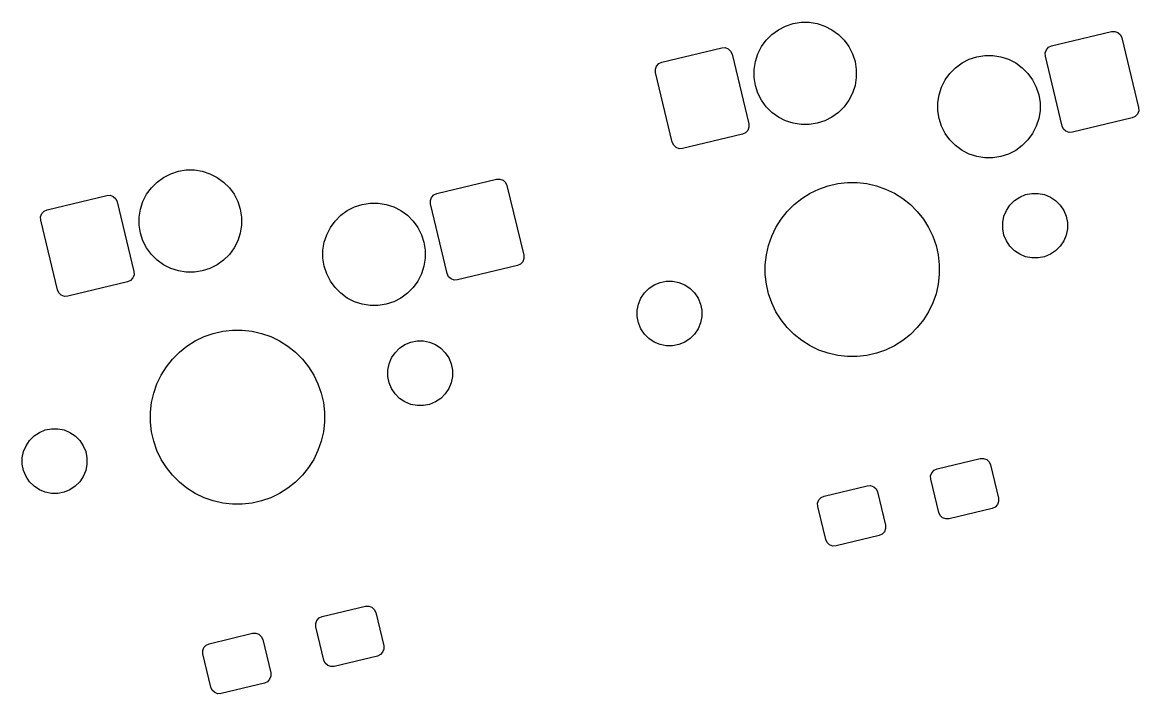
# Model space of a CAD drawing. Extents: x -173 to 103, y -39 to 58.
# Drawn here: x -25.66 to 7, y -38.94 to -19.31 of the extents above; entities that cross this region are included whole.
import ezdxf

# ---------------------------------------------------------------- set-up
doc = ezdxf.new("R2010")
doc.units = 0
doc.layers.add('BLACK', color=7, linetype='CONTINUOUS')

msp = doc.modelspace()

# ---------------------------------------------------------------- linework, layer by layer
at = {"layer": 'BLACK', "linetype": 'CONTINUOUS'}
for p, q in [((-3.73055, -19.659934), (-3.540126, -19.521583)), ((-3.540126, -19.521583), (-3.330403, -19.414724)), ((-3.330403, -19.414724), (-3.106546, -19.341988)), ((-3.106546, -19.341988), (-2.874067, -19.305167)), ((-2.874067, -19.305167), (-2.638689, -19.305167)), ((-2.638689, -19.305167), (-2.40621, -19.341988)), ((-2.40621, -19.341988), (-2.182353, -19.414724)), ((-2.182353, -19.414724), (-1.97263, -19.521583)), ((-1.97263, -19.521583), (-1.782206, -19.659934)), ((4.454787, -19.99487), (6.205053, -19.574668)), ((6.205053, -19.574668), (6.302523, -19.570839)), ((6.302523, -19.570839), (6.394039, -19.6046)), ((-4.035338, -20.016795), (-3.896987, -19.826371)), ((-3.896987, -19.826371), (-3.73055, -19.659934)), ((-1.782206, -19.659934), (-1.615769, -19.826371)), ((-1.615769, -19.826371), (-1.477418, -20.016795)), ((6.394039, -19.6046), (6.465669, -19.670814)), ((6.465669, -19.670814), (6.506507, -19.759399)), ((6.506507, -19.759399), (6.996742, -21.801376)), ((-6.949336, -20.470244), (-5.19907, -20.050042)), ((-5.19907, -20.050042), (-5.1016, -20.046213)), ((-5.1016, -20.046213), (-5.010084, -20.079974)), ((-5.010084, -20.079974), (-4.938454, -20.146188)), ((-4.938454, -20.146188), (-4.897616, -20.234773)), ((-4.897616, -20.234773), (-4.407381, -22.27675)), ((-4.214933, -20.450375), (-4.142197, -20.226518)), ((-4.142197, -20.226518), (-4.035338, -20.016795)), ((-1.477418, -20.016795), (-1.370559, -20.226518)), ((-1.370559, -20.226518), (-1.297823, -20.450375)), ((4.266226, -20.198854), (4.299988, -20.107338)), ((4.270056, -20.296324), (4.266226, -20.198854)), ((4.299988, -20.107338), (4.366202, -20.035708)), ((4.366202, -20.035708), (4.454787, -19.99487)), ((-7.104135, -20.582712), (-7.037921, -20.511082)), ((-7.037921, -20.511082), (-6.949336, -20.470244)), ((-4.251754, -20.682854), (-4.214933, -20.450375)), ((-1.297823, -20.450375), (-1.261002, -20.682854)), ((1.64488, -20.631921), (1.835304, -20.49357)), ((1.835304, -20.49357), (2.045027, -20.386711)), ((2.045027, -20.386711), (2.268884, -20.313975)), ((2.268884, -20.313975), (2.501363, -20.277154)), ((2.501363, -20.277154), (2.736741, -20.277154)), ((2.736741, -20.277154), (2.96922, -20.313975)), ((2.96922, -20.313975), (3.193077, -20.386711)), ((3.193077, -20.386711), (3.4028, -20.49357)), ((3.4028, -20.49357), (3.593224, -20.631921)), ((4.760291, -22.338301), (4.270056, -20.296324)), ((-7.137897, -20.674228), (-7.104135, -20.582712)), ((-7.134067, -20.771698), (-7.137897, -20.674228)), ((-6.643832, -22.813675), (-7.134067, -20.771698)), ((-4.251754, -20.918232), (-4.251754, -20.682854)), ((-1.261002, -20.682854), (-1.261002, -20.918232)), ((1.340092, -20.988782), (1.478443, -20.798358)), ((1.478443, -20.798358), (1.64488, -20.631921)), ((3.593224, -20.631921), (3.759661, -20.798358)), ((3.759661, -20.798358), (3.898012, -20.988782)), ((-4.214933, -21.150711), (-4.251754, -20.918232)), ((-4.142197, -21.374568), (-4.214933, -21.150711)), ((-1.297823, -21.150711), (-1.370559, -21.374568)), ((-1.261002, -20.918232), (-1.297823, -21.150711)), ((1.160497, -21.422362), (1.233233, -21.198505)), ((1.233233, -21.198505), (1.340092, -20.988782)), ((3.898012, -20.988782), (4.004871, -21.198505)), ((4.004871, -21.198505), (4.077607, -21.422362)), ((-4.035338, -21.584291), (-4.142197, -21.374568)), ((-1.370559, -21.374568), (-1.477418, -21.584291)), ((1.123676, -21.654841), (1.160497, -21.422362)), ((4.077607, -21.422362), (4.114428, -21.654841)), ((-3.896987, -21.774715), (-4.035338, -21.584291)), ((-3.73055, -21.941152), (-3.896987, -21.774715)), ((-1.615769, -21.774715), (-1.782206, -21.941152)), ((-1.477418, -21.584291), (-1.615769, -21.774715)), ((1.123676, -21.890219), (1.123676, -21.654841)), ((4.114428, -21.654841), (4.114428, -21.890219)), ((6.996742, -21.801376), (7.000572, -21.898846)), ((-3.540126, -22.079503), (-3.73055, -21.941152)), ((-3.330403, -22.186362), (-3.540126, -22.079503)), ((-3.106546, -22.259098), (-3.330403, -22.186362)), ((-2.182353, -22.186362), (-2.40621, -22.259098)), ((-1.97263, -22.079503), (-2.182353, -22.186362)), ((-1.782206, -21.941152), (-1.97263, -22.079503)), ((1.160497, -22.122698), (1.123676, -21.890219)), ((1.233233, -22.346555), (1.160497, -22.122698)), ((4.077607, -22.122698), (4.004871, -22.346555)), ((4.114428, -21.890219), (4.077607, -22.122698)), ((6.812011, -22.10283), (5.061745, -22.523032)), ((6.900596, -22.061992), (6.812011, -22.10283)), ((6.96681, -21.990362), (6.900596, -22.061992)), ((7.000572, -21.898846), (6.96681, -21.990362)), ((-4.437313, -22.465736), (-4.503527, -22.537366)), ((-4.403551, -22.37422), (-4.437313, -22.465736)), ((-4.407381, -22.27675), (-4.403551, -22.37422)), ((-2.874067, -22.295919), (-3.106546, -22.259098)), ((-2.638689, -22.295919), (-2.874067, -22.295919)), ((-2.40621, -22.259098), (-2.638689, -22.295919)), ((1.340092, -22.556278), (1.233233, -22.346555)), ((4.004871, -22.346555), (3.898012, -22.556278)), ((4.801129, -22.426886), (4.760291, -22.338301)), ((4.872759, -22.4931), (4.801129, -22.426886)), ((4.964275, -22.526861), (4.872759, -22.4931)), ((5.061745, -22.523032), (4.964275, -22.526861)), ((-6.602994, -22.90226), (-6.643832, -22.813675)), ((-4.592112, -22.578204), (-6.342378, -22.998406)), ((-4.503527, -22.537366), (-4.592112, -22.578204)), ((1.478443, -22.746702), (1.340092, -22.556278)), ((1.64488, -22.913139), (1.478443, -22.746702)), ((3.759661, -22.746702), (3.593224, -22.913139)), ((3.898012, -22.556278), (3.759661, -22.746702)), ((-6.531364, -22.968474), (-6.602994, -22.90226)), ((-6.439848, -23.002235), (-6.531364, -22.968474)), ((-6.342378, -22.998406), (-6.439848, -23.002235)), ((1.835304, -23.05149), (1.64488, -22.913139)), ((2.045027, -23.158349), (1.835304, -23.05149)), ((2.268884, -23.231085), (2.045027, -23.158349)), ((3.193077, -23.158349), (2.96922, -23.231085)), ((3.4028, -23.05149), (3.193077, -23.158349)), ((3.593224, -22.913139), (3.4028, -23.05149)), ((2.501363, -23.267906), (2.268884, -23.231085)), ((2.736741, -23.267906), (2.501363, -23.267906)), ((2.96922, -23.231085), (2.736741, -23.267906)), ((-21.719394, -23.978673), (-21.52897, -23.840322)), ((-21.52897, -23.840322), (-21.319247, -23.733463)), ((-21.319247, -23.733463), (-21.09539, -23.660727)), ((-21.09539, -23.660727), (-20.862911, -23.623906)), ((-20.862911, -23.623906), (-20.627533, -23.623906)), ((-20.627533, -23.623906), (-20.395054, -23.660727)), ((-20.395054, -23.660727), (-20.171197, -23.733463)), ((-20.171197, -23.733463), (-19.961474, -23.840322)), ((-19.961474, -23.840322), (-19.77105, -23.978673)), ((-22.024182, -24.335534), (-21.885831, -24.14511)), ((-21.885831, -24.14511), (-21.719394, -23.978673)), ((-19.77105, -23.978673), (-19.604613, -24.14511)), ((-19.604613, -24.14511), (-19.466262, -24.335534)), ((-13.534057, -24.313609), (-11.783791, -23.893407)), ((-11.783791, -23.893407), (-11.686321, -23.889578)), ((-11.686321, -23.889578), (-11.594805, -23.923339)), ((-11.594805, -23.923339), (-11.523175, -23.989553)), ((-11.523175, -23.989553), (-11.482337, -24.078138)), ((-11.482337, -24.078138), (-10.992102, -26.120115)), ((-2.354893, -24.181633), (-2.084981, -24.087187)), ((-2.084981, -24.087187), (-1.806191, -24.023555)), ((-1.806191, -24.023555), (-1.52203, -23.991538)), ((-1.52203, -23.991538), (-1.23607, -23.991538)), ((-1.23607, -23.991538), (-0.951909, -24.023555)), ((-0.951909, -24.023555), (-0.673119, -24.087187)), ((-0.673119, -24.087187), (-0.403207, -24.181633)), ((-24.93818, -24.788983), (-23.187914, -24.368781)), ((-23.187914, -24.368781), (-23.090444, -24.364952)), ((-23.090444, -24.364952), (-22.998928, -24.398713)), ((-22.998928, -24.398713), (-22.927298, -24.464927)), ((-22.927298, -24.464927), (-22.88646, -24.553512)), ((-22.131041, -24.545257), (-22.024182, -24.335534)), ((-19.466262, -24.335534), (-19.359403, -24.545257)), ((-13.722618, -24.517593), (-13.688856, -24.426077)), ((-13.688856, -24.426077), (-13.622642, -24.354447)), ((-13.622642, -24.354447), (-13.534057, -24.313609)), ((-3.078234, -24.636138), (-2.854662, -24.457846)), ((-2.854662, -24.457846), (-2.612533, -24.305706)), ((-2.612533, -24.305706), (-2.354893, -24.181633)), ((-0.403207, -24.181633), (-0.145567, -24.305706)), ((-0.145567, -24.305706), (0.096562, -24.457846)), ((0.096562, -24.457846), (0.320134, -24.636138)), ((3.366311, -24.519216), (3.521158, -24.415751)), ((3.521158, -24.415751), (3.693215, -24.344483)), ((3.693215, -24.344483), (3.875869, -24.308151)), ((3.875869, -24.308151), (4.062101, -24.308151)), ((4.062101, -24.308151), (4.244755, -24.344483)), ((4.244755, -24.344483), (4.416812, -24.415751)), ((4.416812, -24.415751), (4.571659, -24.519216)), ((-25.026765, -24.829821), (-24.93818, -24.788983)), ((-22.88646, -24.553512), (-22.396225, -26.595489)), ((-22.240598, -25.001593), (-22.203777, -24.769114)), ((-22.203777, -24.769114), (-22.131041, -24.545257)), ((-19.359403, -24.545257), (-19.286667, -24.769114)), ((-19.286667, -24.769114), (-19.249846, -25.001593)), ((-16.343964, -24.95066), (-16.15354, -24.812309)), ((-16.15354, -24.812309), (-15.943817, -24.70545)), ((-15.943817, -24.70545), (-15.71996, -24.632714)), ((-15.71996, -24.632714), (-15.487481, -24.595893)), ((-15.487481, -24.595893), (-15.252103, -24.595893)), ((-15.252103, -24.595893), (-15.019624, -24.632714)), ((-15.019624, -24.632714), (-14.795767, -24.70545)), ((-14.795767, -24.70545), (-14.586044, -24.812309)), ((-14.586044, -24.812309), (-14.39562, -24.95066)), ((-13.718788, -24.615063), (-13.722618, -24.517593)), ((-13.228553, -26.65704), (-13.718788, -24.615063)), ((-3.280438, -24.838342), (-3.078234, -24.636138)), ((0.320134, -24.636138), (0.522338, -24.838342)), ((3.059892, -24.977806), (3.13116, -24.805749)), ((3.13116, -24.805749), (3.234625, -24.650902)), ((3.234625, -24.650902), (3.366311, -24.519216)), ((4.571659, -24.519216), (4.703345, -24.650902)), ((4.703345, -24.650902), (4.80681, -24.805749)), ((4.80681, -24.805749), (4.878078, -24.977806)), ((-25.126741, -24.992967), (-25.092979, -24.901451)), ((-25.122911, -25.090437), (-25.126741, -24.992967)), ((-24.632676, -27.132414), (-25.122911, -25.090437)), ((-25.092979, -24.901451), (-25.026765, -24.829821)), ((-22.240598, -25.236971), (-22.240598, -25.001593)), ((-19.249846, -25.001593), (-19.249846, -25.236971)), ((-16.648752, -25.307521), (-16.510401, -25.117097)), ((-16.510401, -25.117097), (-16.343964, -24.95066)), ((-14.39562, -24.95066), (-14.229183, -25.117097)), ((-14.229183, -25.117097), (-14.090832, -25.307521)), ((-3.61087, -25.304043), (-3.45873, -25.061914)), ((-3.45873, -25.061914), (-3.280438, -24.838342)), ((0.522338, -24.838342), (0.70063, -25.061914)), ((0.70063, -25.061914), (0.85277, -25.304043)), ((3.02356, -25.16046), (3.059892, -24.977806)), ((4.878078, -24.977806), (4.91441, -25.16046)), ((-22.203777, -25.46945), (-22.240598, -25.236971)), ((-22.131041, -25.693307), (-22.203777, -25.46945)), ((-19.286667, -25.46945), (-19.359403, -25.693307)), ((-19.249846, -25.236971), (-19.286667, -25.46945)), ((-16.755611, -25.517244), (-16.648752, -25.307521)), ((-14.090832, -25.307521), (-13.983973, -25.517244)), ((-3.734943, -25.561683), (-3.61087, -25.304043)), ((0.85277, -25.304043), (0.976843, -25.561683)), ((3.02356, -25.346692), (3.02356, -25.16046)), ((3.059892, -25.529346), (3.02356, -25.346692)), ((4.91441, -25.346692), (4.878078, -25.529346)), ((4.91441, -25.16046), (4.91441, -25.346692)), ((-22.024182, -25.90303), (-22.131041, -25.693307)), ((-19.359403, -25.693307), (-19.466262, -25.90303)), ((-16.865168, -25.97358), (-16.828347, -25.741101)), ((-16.828347, -25.741101), (-16.755611, -25.517244)), ((-13.983973, -25.517244), (-13.911237, -25.741101)), ((-13.911237, -25.741101), (-13.874416, -25.97358)), ((-3.829389, -25.831595), (-3.734943, -25.561683)), ((0.976843, -25.561683), (1.071289, -25.831595)), ((3.13116, -25.701403), (3.059892, -25.529346)), ((3.234625, -25.85625), (3.13116, -25.701403)), ((4.80681, -25.701403), (4.703345, -25.85625)), ((4.878078, -25.529346), (4.80681, -25.701403)), ((-21.885831, -26.093454), (-22.024182, -25.90303)), ((-21.719394, -26.259891), (-21.885831, -26.093454)), ((-19.604613, -26.093454), (-19.77105, -26.259891)), ((-19.466262, -25.90303), (-19.604613, -26.093454)), ((-16.865168, -26.208958), (-16.865168, -25.97358)), ((-13.874416, -25.97358), (-13.874416, -26.208958)), ((-10.992102, -26.120115), (-10.988272, -26.217585)), ((-3.925038, -26.394546), (-3.893021, -26.110385)), ((-3.893021, -26.110385), (-3.829389, -25.831595)), ((1.071289, -25.831595), (1.134921, -26.110385)), ((1.134921, -26.110385), (1.166938, -26.394546)), ((3.366311, -25.987936), (3.234625, -25.85625)), ((3.521158, -26.091401), (3.366311, -25.987936)), ((3.693215, -26.162669), (3.521158, -26.091401)), ((4.416812, -26.091401), (4.244755, -26.162669)), ((4.571659, -25.987936), (4.416812, -26.091401)), ((4.703345, -25.85625), (4.571659, -25.987936)), ((-21.52897, -26.398242), (-21.719394, -26.259891)), ((-21.319247, -26.505101), (-21.52897, -26.398242)), ((-19.961474, -26.398242), (-20.171197, -26.505101)), ((-19.77105, -26.259891), (-19.961474, -26.398242)), ((-16.828347, -26.441437), (-16.865168, -26.208958)), ((-16.755611, -26.665294), (-16.828347, -26.441437)), ((-13.911237, -26.441437), (-13.983973, -26.665294)), ((-13.874416, -26.208958), (-13.911237, -26.441437)), ((-11.176833, -26.421569), (-12.927099, -26.841771)), ((-11.088248, -26.380731), (-11.176833, -26.421569)), ((-11.022034, -26.309101), (-11.088248, -26.380731)), ((-10.988272, -26.217585), (-11.022034, -26.309101)), ((-3.925038, -26.680506), (-3.925038, -26.394546)), ((1.166938, -26.394546), (1.166938, -26.680506)), ((3.875869, -26.199001), (3.693215, -26.162669)), ((4.062101, -26.199001), (3.875869, -26.199001)), ((4.244755, -26.162669), (4.062101, -26.199001)), ((-22.392395, -26.692959), (-22.426157, -26.784475)), ((-22.396225, -26.595489), (-22.392395, -26.692959)), ((-21.09539, -26.577837), (-21.319247, -26.505101)), ((-20.862911, -26.614658), (-21.09539, -26.577837)), ((-20.627533, -26.614658), (-20.862911, -26.614658)), ((-20.395054, -26.577837), (-20.627533, -26.614658)), ((-20.171197, -26.505101), (-20.395054, -26.577837)), ((-16.648752, -26.875017), (-16.755611, -26.665294)), ((-13.983973, -26.665294), (-14.090832, -26.875017)), ((-13.187715, -26.745625), (-13.228553, -26.65704)), ((-13.116085, -26.811839), (-13.187715, -26.745625)), ((-3.893021, -26.964667), (-3.925038, -26.680506)), ((1.166938, -26.680506), (1.134921, -26.964667)), ((-22.580956, -26.896943), (-24.331222, -27.317145)), ((-22.492371, -26.856105), (-22.580956, -26.896943)), ((-22.426157, -26.784475), (-22.492371, -26.856105)), ((-16.510401, -27.065441), (-16.648752, -26.875017)), ((-16.343964, -27.231878), (-16.510401, -27.065441)), ((-14.229183, -27.065441), (-14.39562, -27.231878)), ((-14.090832, -26.875017), (-14.229183, -27.065441)), ((-13.024569, -26.8456), (-13.116085, -26.811839)), ((-12.927099, -26.841771), (-13.024569, -26.8456)), ((-7.461445, -27.218802), (-7.329759, -27.087116)), ((-7.329759, -27.087116), (-7.174912, -26.983651)), ((-7.174912, -26.983651), (-7.002855, -26.912383)), ((-7.002855, -26.912383), (-6.820201, -26.876051)), ((-6.820201, -26.876051), (-6.633969, -26.876051)), ((-6.633969, -26.876051), (-6.451315, -26.912383)), ((-6.451315, -26.912383), (-6.279258, -26.983651)), ((-6.279258, -26.983651), (-6.124411, -27.087116)), ((-6.124411, -27.087116), (-5.992725, -27.218802)), ((-3.829389, -27.243457), (-3.893021, -26.964667)), ((1.134921, -26.964667), (1.071289, -27.243457)), ((-24.591838, -27.220999), (-24.632676, -27.132414)), ((-24.520208, -27.287213), (-24.591838, -27.220999)), ((-24.428692, -27.320974), (-24.520208, -27.287213)), ((-24.331222, -27.317145), (-24.428692, -27.320974)), ((-16.15354, -27.370229), (-16.343964, -27.231878)), ((-15.943817, -27.477088), (-16.15354, -27.370229)), ((-14.586044, -27.370229), (-14.795767, -27.477088)), ((-14.39562, -27.231878), (-14.586044, -27.370229)), ((-7.636178, -27.545706), (-7.56491, -27.373649)), ((-7.56491, -27.373649), (-7.461445, -27.218802)), ((-5.992725, -27.218802), (-5.88926, -27.373649)), ((-5.88926, -27.373649), (-5.817992, -27.545706)), ((-3.734943, -27.513369), (-3.829389, -27.243457)), ((1.071289, -27.243457), (0.976843, -27.513369)), ((-15.71996, -27.549824), (-15.943817, -27.477088)), ((-15.487481, -27.586645), (-15.71996, -27.549824)), ((-15.252103, -27.586645), (-15.487481, -27.586645)), ((-15.019624, -27.549824), (-15.252103, -27.586645)), ((-14.795767, -27.477088), (-15.019624, -27.549824)), ((-7.67251, -27.72836), (-7.636178, -27.545706)), ((-7.67251, -27.914592), (-7.67251, -27.72836)), ((-5.817992, -27.545706), (-5.78166, -27.72836)), ((-5.78166, -27.72836), (-5.78166, -27.914592)), ((-3.61087, -27.771009), (-3.734943, -27.513369)), ((0.976843, -27.513369), (0.85277, -27.771009)), ((-7.636178, -28.097246), (-7.67251, -27.914592)), ((-5.78166, -27.914592), (-5.817992, -28.097246)), ((-3.45873, -28.013138), (-3.61087, -27.771009)), ((-3.280438, -28.23671), (-3.45873, -28.013138)), ((0.70063, -28.013138), (0.522338, -28.23671)), ((0.85277, -27.771009), (0.70063, -28.013138)), ((-20.343737, -28.500372), (-20.073825, -28.405926)), ((-20.073825, -28.405926), (-19.795035, -28.342294)), ((-19.795035, -28.342294), (-19.510874, -28.310277)), ((-19.510874, -28.310277), (-19.224914, -28.310277)), ((-19.224914, -28.310277), (-18.940753, -28.342294)), ((-18.940753, -28.342294), (-18.661963, -28.405926)), ((-18.661963, -28.405926), (-18.392051, -28.500372)), ((-7.56491, -28.269303), (-7.636178, -28.097246)), ((-7.461445, -28.42415), (-7.56491, -28.269303)), ((-5.88926, -28.269303), (-5.992725, -28.42415)), ((-5.817992, -28.097246), (-5.88926, -28.269303)), ((-3.078234, -28.438914), (-3.280438, -28.23671)), ((0.522338, -28.23671), (0.320134, -28.438914)), ((-20.843506, -28.776585), (-20.601377, -28.624445)), ((-20.601377, -28.624445), (-20.343737, -28.500372)), ((-18.392051, -28.500372), (-18.134411, -28.624445)), ((-18.134411, -28.624445), (-17.892282, -28.776585)), ((-14.622533, -28.837955), (-14.467686, -28.73449)), ((-14.467686, -28.73449), (-14.295629, -28.663222)), ((-14.295629, -28.663222), (-14.112975, -28.62689)), ((-14.112975, -28.62689), (-13.926743, -28.62689)), ((-13.926743, -28.62689), (-13.744089, -28.663222)), ((-13.744089, -28.663222), (-13.572032, -28.73449)), ((-13.572032, -28.73449), (-13.417185, -28.837955)), ((-7.329759, -28.555836), (-7.461445, -28.42415)), ((-7.174912, -28.659301), (-7.329759, -28.555836)), ((-7.002855, -28.730569), (-7.174912, -28.659301)), ((-6.820201, -28.766901), (-7.002855, -28.730569)), ((-6.451315, -28.730569), (-6.633969, -28.766901)), ((-6.279258, -28.659301), (-6.451315, -28.730569)), ((-6.124411, -28.555836), (-6.279258, -28.659301)), ((-5.992725, -28.42415), (-6.124411, -28.555836)), ((-2.854662, -28.617206), (-3.078234, -28.438914)), ((-2.612533, -28.769346), (-2.854662, -28.617206)), ((0.096562, -28.617206), (-0.145567, -28.769346)), ((0.320134, -28.438914), (0.096562, -28.617206)), ((-21.269282, -29.157081), (-21.067078, -28.954877)), ((-21.067078, -28.954877), (-20.843506, -28.776585)), ((-17.892282, -28.776585), (-17.66871, -28.954877)), ((-17.66871, -28.954877), (-17.466506, -29.157081)), ((-14.857684, -29.124488), (-14.754219, -28.969641)), ((-14.754219, -28.969641), (-14.622533, -28.837955)), ((-13.417185, -28.837955), (-13.285499, -28.969641)), ((-13.285499, -28.969641), (-13.182034, -29.124488)), ((-6.633969, -28.766901), (-6.820201, -28.766901)), ((-2.354893, -28.893419), (-2.612533, -28.769346)), ((-2.084981, -28.987865), (-2.354893, -28.893419)), ((-1.806191, -29.051497), (-2.084981, -28.987865)), ((-1.52203, -29.083514), (-1.806191, -29.051497)), ((-0.951909, -29.051497), (-1.23607, -29.083514)), ((-0.673119, -28.987865), (-0.951909, -29.051497)), ((-0.403207, -28.893419), (-0.673119, -28.987865)), ((-0.145567, -28.769346), (-0.403207, -28.893419)), ((-21.599714, -29.622782), (-21.447574, -29.380653)), ((-21.447574, -29.380653), (-21.269282, -29.157081)), ((-17.466506, -29.157081), (-17.288214, -29.380653)), ((-17.288214, -29.380653), (-17.136074, -29.622782)), ((-14.965284, -29.479199), (-14.928952, -29.296545)), ((-14.928952, -29.296545), (-14.857684, -29.124488)), ((-13.182034, -29.124488), (-13.110766, -29.296545)), ((-13.110766, -29.296545), (-13.074434, -29.479199)), ((-1.23607, -29.083514), (-1.52203, -29.083514)), ((-21.723787, -29.880422), (-21.599714, -29.622782)), ((-17.136074, -29.622782), (-17.012001, -29.880422)), ((-14.965284, -29.665431), (-14.965284, -29.479199)), ((-14.928952, -29.848085), (-14.965284, -29.665431)), ((-13.074434, -29.665431), (-13.110766, -29.848085)), ((-13.074434, -29.479199), (-13.074434, -29.665431)), ((-21.818233, -30.150334), (-21.723787, -29.880422)), ((-17.012001, -29.880422), (-16.917555, -30.150334)), ((-14.857684, -30.020142), (-14.928952, -29.848085)), ((-14.754219, -30.174989), (-14.857684, -30.020142)), ((-13.182034, -30.020142), (-13.285499, -30.174989)), ((-13.110766, -29.848085), (-13.182034, -30.020142)), ((-21.881865, -30.429124), (-21.818233, -30.150334)), ((-16.917555, -30.150334), (-16.853923, -30.429124)), ((-14.622533, -30.306675), (-14.754219, -30.174989)), ((-14.467686, -30.41014), (-14.622533, -30.306675)), ((-13.417185, -30.306675), (-13.572032, -30.41014)), ((-13.285499, -30.174989), (-13.417185, -30.306675)), ((-21.913882, -30.713285), (-21.881865, -30.429124)), ((-16.853923, -30.429124), (-16.821906, -30.713285)), ((-14.295629, -30.481408), (-14.467686, -30.41014)), ((-14.112975, -30.51774), (-14.295629, -30.481408)), ((-13.926743, -30.51774), (-14.112975, -30.51774)), ((-13.744089, -30.481408), (-13.926743, -30.51774)), ((-13.572032, -30.41014), (-13.744089, -30.481408)), ((-21.913882, -30.999245), (-21.913882, -30.713285)), ((-21.881865, -31.283406), (-21.913882, -30.999245)), ((-16.821906, -30.999245), (-16.853923, -31.283406)), ((-16.821906, -30.713285), (-16.821906, -30.999245)), ((-25.318603, -31.405855), (-25.163756, -31.30239)), ((-25.163756, -31.30239), (-24.991699, -31.231122)), ((-24.991699, -31.231122), (-24.809045, -31.19479)), ((-24.809045, -31.19479), (-24.622813, -31.19479)), ((-24.622813, -31.19479), (-24.440159, -31.231122)), ((-24.440159, -31.231122), (-24.268102, -31.30239)), ((-24.268102, -31.30239), (-24.113255, -31.405855)), ((-21.818233, -31.562196), (-21.881865, -31.283406)), ((-16.853923, -31.283406), (-16.917555, -31.562196)), ((-25.553754, -31.692388), (-25.450289, -31.537541)), ((-25.450289, -31.537541), (-25.318603, -31.405855)), ((-24.113255, -31.405855), (-23.981569, -31.537541)), ((-23.981569, -31.537541), (-23.878104, -31.692388)), ((-21.723787, -31.832108), (-21.818233, -31.562196)), ((-16.917555, -31.562196), (-17.012001, -31.832108)), ((-25.661354, -32.047099), (-25.625022, -31.864445)), ((-25.625022, -31.864445), (-25.553754, -31.692388)), ((-23.878104, -31.692388), (-23.806836, -31.864445)), ((-23.806836, -31.864445), (-23.770504, -32.047099)), ((-21.599714, -32.089748), (-21.723787, -31.832108)), ((-17.012001, -31.832108), (-17.136074, -32.089748)), ((-25.661354, -32.233331), (-25.661354, -32.047099)), ((-25.625022, -32.415985), (-25.661354, -32.233331)), ((-23.770504, -32.233331), (-23.806836, -32.415985)), ((-23.770504, -32.047099), (-23.770504, -32.233331)), ((-21.447574, -32.331877), (-21.599714, -32.089748)), ((-21.269282, -32.555449), (-21.447574, -32.331877)), ((-17.288214, -32.331877), (-17.466506, -32.555449)), ((-17.136074, -32.089748), (-17.288214, -32.331877)), ((1.100973, -32.369721), (2.365053, -32.066242)), ((2.365053, -32.066242), (2.462523, -32.062412)), ((2.462523, -32.062412), (2.55404, -32.096174)), ((2.55404, -32.096174), (2.625669, -32.162388)), ((2.625669, -32.162388), (2.666507, -32.250973)), ((2.666507, -32.250973), (2.899953, -33.223343)), ((-25.553754, -32.588042), (-25.625022, -32.415985)), ((-25.450289, -32.742889), (-25.553754, -32.588042)), ((-23.878104, -32.588042), (-23.981569, -32.742889)), ((-23.806836, -32.415985), (-23.878104, -32.588042)), ((-21.067078, -32.757653), (-21.269282, -32.555449)), ((-17.466506, -32.555449), (-17.66871, -32.757653)), ((0.912412, -32.573705), (0.946173, -32.482189)), ((0.916241, -32.671175), (0.912412, -32.573705)), ((0.946173, -32.482189), (1.012387, -32.410559)), ((1.012387, -32.410559), (1.100973, -32.369721)), ((-25.318603, -32.874575), (-25.450289, -32.742889)), ((-25.163756, -32.97804), (-25.318603, -32.874575)), ((-24.991699, -33.049308), (-25.163756, -32.97804)), ((-24.268102, -32.97804), (-24.440159, -33.049308)), ((-24.113255, -32.874575), (-24.268102, -32.97804)), ((-23.981569, -32.742889), (-24.113255, -32.874575)), ((-20.843506, -32.935945), (-21.067078, -32.757653)), ((-20.601377, -33.088085), (-20.843506, -32.935945)), ((-17.892282, -32.935945), (-18.134411, -33.088085)), ((-17.66871, -32.757653), (-17.892282, -32.935945)), ((-2.205085, -33.163435), (-0.941005, -32.859956)), ((-0.941005, -32.859956), (-0.843535, -32.856126)), ((-0.843535, -32.856126), (-0.752018, -32.889888)), ((-0.752018, -32.889888), (-0.680389, -32.956102)), ((-0.680389, -32.956102), (-0.639551, -33.044687)), ((1.149687, -33.643545), (0.916241, -32.671175)), ((-24.809045, -33.08564), (-24.991699, -33.049308)), ((-24.622813, -33.08564), (-24.809045, -33.08564)), ((-24.440159, -33.049308), (-24.622813, -33.08564)), ((-20.343737, -33.212158), (-20.601377, -33.088085)), ((-20.073825, -33.306604), (-20.343737, -33.212158)), ((-19.795035, -33.370236), (-20.073825, -33.306604)), ((-18.661963, -33.306604), (-18.940753, -33.370236)), ((-18.392051, -33.212158), (-18.661963, -33.306604)), ((-18.134411, -33.088085), (-18.392051, -33.212158)), ((-2.393646, -33.367419), (-2.359885, -33.275903)), ((-2.359885, -33.275903), (-2.293671, -33.204273)), ((-2.293671, -33.204273), (-2.205085, -33.163435)), ((-0.639551, -33.044687), (-0.406105, -34.017057)), ((2.899953, -33.223343), (2.903782, -33.320813)), ((-19.510874, -33.402253), (-19.795035, -33.370236)), ((-19.224914, -33.402253), (-19.510874, -33.402253)), ((-18.940753, -33.370236), (-19.224914, -33.402253)), ((-2.389817, -33.464889), (-2.393646, -33.367419)), ((-2.156371, -34.437259), (-2.389817, -33.464889)), ((2.715221, -33.524797), (1.451141, -33.828276)), ((2.803807, -33.483959), (2.715221, -33.524797)), ((2.870021, -33.412329), (2.803807, -33.483959)), ((2.903782, -33.320813), (2.870021, -33.412329)), ((1.190525, -33.73213), (1.149687, -33.643545)), ((1.262154, -33.798344), (1.190525, -33.73213)), ((1.353671, -33.832106), (1.262154, -33.798344)), ((1.451141, -33.828276), (1.353671, -33.832106)), ((-0.502251, -34.277673), (-0.590837, -34.318511)), ((-0.436037, -34.206043), (-0.502251, -34.277673)), ((-0.402276, -34.114527), (-0.436037, -34.206043)), ((-0.406105, -34.017057), (-0.402276, -34.114527)), ((-2.115533, -34.525844), (-2.156371, -34.437259)), ((-2.043904, -34.592058), (-2.115533, -34.525844)), ((-1.952387, -34.62582), (-2.043904, -34.592058)), ((-0.590837, -34.318511), (-1.854917, -34.62199)), ((-1.854917, -34.62199), (-1.952387, -34.62582)), ((-16.887871, -36.68846), (-15.623791, -36.384981)), ((-15.623791, -36.384981), (-15.526321, -36.381151)), ((-15.526321, -36.381151), (-15.434804, -36.414913)), ((-15.434804, -36.414913), (-15.363175, -36.481127)), ((-15.363175, -36.481127), (-15.322337, -36.569712)), ((-15.322337, -36.569712), (-15.088891, -37.542082)), ((-17.076432, -36.892444), (-17.042671, -36.800928)), ((-17.072603, -36.989914), (-17.076432, -36.892444)), ((-17.042671, -36.800928), (-16.976457, -36.729298)), ((-16.976457, -36.729298), (-16.887871, -36.68846)), ((-20.193929, -37.482174), (-18.929849, -37.178695)), ((-18.929849, -37.178695), (-18.832379, -37.174865)), ((-18.832379, -37.174865), (-18.740862, -37.208627)), ((-18.740862, -37.208627), (-18.669233, -37.274841)), ((-16.839157, -37.962284), (-17.072603, -36.989914)), ((-20.348729, -37.594642), (-20.282515, -37.523012)), ((-20.282515, -37.523012), (-20.193929, -37.482174)), ((-18.669233, -37.274841), (-18.628395, -37.363426)), ((-18.628395, -37.363426), (-18.394949, -38.335796)), ((-15.088891, -37.542082), (-15.085062, -37.639552)), ((-20.38249, -37.686158), (-20.348729, -37.594642)), ((-20.378661, -37.783628), (-20.38249, -37.686158)), ((-20.145215, -38.755998), (-20.378661, -37.783628)), ((-15.273623, -37.843536), (-16.537703, -38.147015)), ((-15.185037, -37.802698), (-15.273623, -37.843536)), ((-15.118823, -37.731068), (-15.185037, -37.802698)), ((-15.085062, -37.639552), (-15.118823, -37.731068)), ((-16.798319, -38.050869), (-16.839157, -37.962284)), ((-16.72669, -38.117083), (-16.798319, -38.050869)), ((-16.635173, -38.150845), (-16.72669, -38.117083)), ((-16.537703, -38.147015), (-16.635173, -38.150845)), ((-18.424881, -38.524782), (-18.491095, -38.596412)), ((-18.39112, -38.433266), (-18.424881, -38.524782)), ((-18.394949, -38.335796), (-18.39112, -38.433266)), ((-20.104377, -38.844583), (-20.145215, -38.755998)), ((-20.032748, -38.910797), (-20.104377, -38.844583)), ((-18.579681, -38.63725), (-19.843761, -38.940729)), ((-18.491095, -38.596412), (-18.579681, -38.63725)), ((-19.941231, -38.944559), (-20.032748, -38.910797)), ((-19.843761, -38.940729), (-19.941231, -38.944559))]:
    msp.add_line(p, q, dxfattribs=at)

doc.saveas('drawing.dxf')
